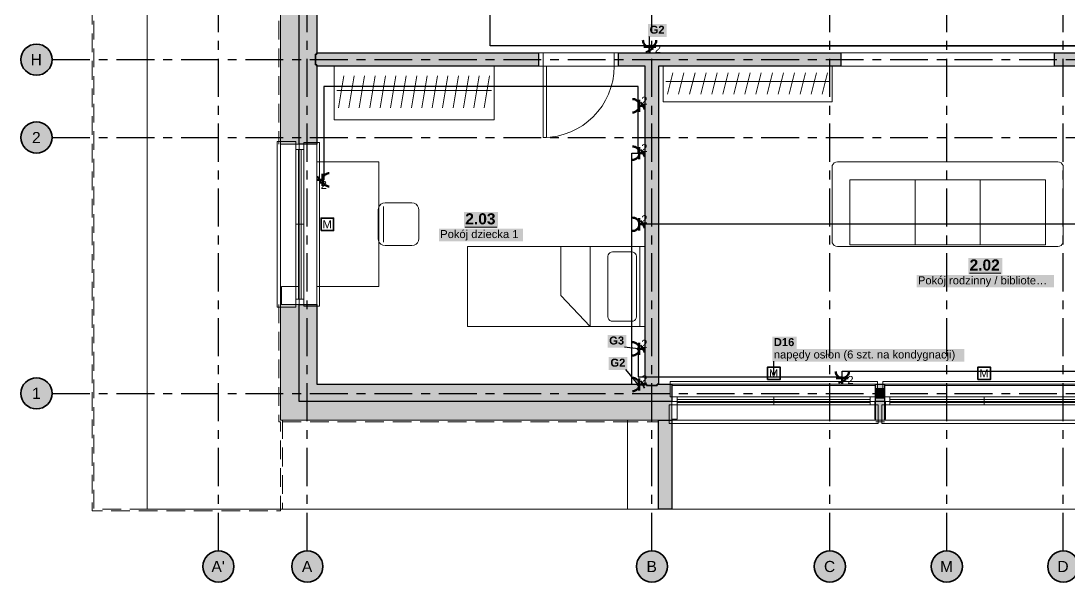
# Model space of a CAD drawing. Header units: metres. Extents: x -3.2 to 18.8, y -2.1 to 10.4.
# Drawn here: x -3.22 to 8.56, y -2.12 to 4.18 of the extents above; entities that cross this region are included whole.
import ezdxf

# ---------------------------------------------------------------- set-up
doc = ezdxf.new("R2010")
doc.units = ezdxf.units.M
doc.linetypes.add('KRESKOWA', pattern=[5.25, 4.2, -1.05])
doc.linetypes.add('PUNKTOWA', pattern=[10.5, 8.4, -1.05, 0, -1.05])
doc.layers.add('A-MASKA', color=7, linetype='Continuous', lineweight=18)
doc.layers.add('E-OPISY', color=2, linetype='Continuous', lineweight=25)
for name, color, linetype, lineweight, true_color in [('E-GNIAZDA', 1, 'Continuous', 35, 0xc00000), ('E-TRASY', 8, 'Continuous', 25, 0x606060), ('I-OSIE', 8, 'PUNKTOWA', 18, 0x7a7a7a), ('I-PODKLAD', 8, 'Continuous', 18, 0x9a9a9a), ('I-PODKLAD-SCIANY', 8, 'Continuous', 25, 0x6e6e6e), ('I-PODKLAD-WYPELN', 254, 'Continuous', 18, 0xe6e6e6), ('I-POMIESZCZENIA', 8, 'Continuous', 25, 0x4a4a4a)]:
    doc.layers.add(name, color=color, linetype=linetype, lineweight=lineweight, true_color=true_color)
doc.styles.add('PL_ARIAL', font='arial.ttf')
doc.styles.add('PL_ARIAL_B', font='arialbd.ttf')

msp = doc.modelspace()

# ---------------------------------------------------------------- hatches: boundary and pattern name
at = {"layer": 'A-MASKA', "true_color": 0xffffff}
for points in [[(3.832, 4.004), (4.041, 4.004), (4.041, 4.149), (3.832, 4.149)], [(1.761, 1.857), (2.144, 1.857), (2.144, 2.039), (1.761, 2.039)], [(1.479, 1.71), (2.426, 1.71), (2.426, 1.85), (1.479, 1.85)], [(7.431, 1.337), (7.814, 1.337), (7.814, 1.52), (7.431, 1.52)], [(6.851, 1.191), (8.394, 1.191), (8.394, 1.33), (6.851, 1.33)], [(3.376, 0.512), (3.586, 0.512), (3.586, 0.657), (3.376, 0.657)], [(5.227, 0.494), (5.502, 0.494), (5.502, 0.639), (5.227, 0.639)], [(5.227, 0.355), (7.386, 0.355), (7.386, 0.499), (5.227, 0.499)], [(3.39, 0.263), (3.6, 0.263), (3.6, 0.407), (3.39, 0.407)]]:
    msp.add_hatch(color=7, dxfattribs=at).paths.add_polyline_path(points)
at = {"layer": 'E-OPISY', "true_color": 0x000000}
for points in [[(3.867, 3.905), (3.866, 3.91), (3.864, 3.914), (3.862, 3.917), (3.858, 3.92), (3.854, 3.922), (3.849, 3.923), (3.845, 3.922), (3.84, 3.92), (3.837, 3.917), (3.834, 3.914), (3.832, 3.91), (3.832, 3.905), (3.832, 3.9), (3.834, 3.896), (3.837, 3.893), (3.84, 3.89), (3.845, 3.888), (3.849, 3.888), (3.854, 3.888), (3.858, 3.89), (3.862, 3.893), (3.864, 3.896), (3.866, 3.9)], [(3.737, 0.5), (3.737, 0.505), (3.735, 0.509), (3.732, 0.512), (3.729, 0.515), (3.725, 0.517), (3.72, 0.517), (3.715, 0.517), (3.711, 0.515), (3.708, 0.512), (3.705, 0.509), (3.703, 0.505), (3.702, 0.5), (3.703, 0.495), (3.705, 0.491), (3.708, 0.488), (3.711, 0.485), (3.715, 0.483), (3.72, 0.482), (3.725, 0.483), (3.729, 0.485), (3.732, 0.488), (3.735, 0.491), (3.737, 0.495)], [(5.262, 0.225), (5.262, 0.23), (5.26, 0.234), (5.257, 0.237), (5.254, 0.24), (5.25, 0.242), (5.245, 0.242), (5.24, 0.242), (5.236, 0.24), (5.233, 0.237), (5.23, 0.234), (5.228, 0.23), (5.227, 0.225), (5.228, 0.22), (5.23, 0.216), (5.233, 0.213), (5.236, 0.21), (5.24, 0.208), (5.245, 0.207), (5.25, 0.208), (5.254, 0.21), (5.257, 0.213), (5.26, 0.216), (5.262, 0.22)], [(3.737, 0.1), (3.737, 0.105), (3.735, 0.109), (3.732, 0.112), (3.729, 0.115), (3.725, 0.117), (3.72, 0.117), (3.715, 0.117), (3.711, 0.115), (3.708, 0.112), (3.705, 0.109), (3.703, 0.105), (3.702, 0.1), (3.703, 0.095), (3.705, 0.091), (3.708, 0.088), (3.711, 0.085), (3.715, 0.083), (3.72, 0.082), (3.725, 0.083), (3.729, 0.085), (3.732, 0.088), (3.735, 0.091), (3.737, 0.095)]]:
    msp.add_hatch(color=7, dxfattribs=at).paths.add_polyline_path(points)
at = {"layer": 'I-OSIE', "true_color": 0xffffff}
for points in [[(-2.87, 3.75), (-2.871, 3.773), (-2.876, 3.795), (-2.883, 3.817), (-2.893, 3.837), (-2.906, 3.857), (-2.921, 3.874), (-2.938, 3.889), (-2.958, 3.902), (-2.978, 3.912), (-3, 3.919), (-3.022, 3.924), (-3.045, 3.925), (-3.068, 3.924), (-3.09, 3.919), (-3.112, 3.912), (-3.132, 3.902), (-3.152, 3.889), (-3.169, 3.874), (-3.184, 3.857), (-3.197, 3.837), (-3.207, 3.817), (-3.214, 3.795), (-3.219, 3.773), (-3.22, 3.75), (-3.219, 3.727), (-3.214, 3.705), (-3.207, 3.683), (-3.197, 3.663), (-3.184, 3.643), (-3.169, 3.626), (-3.152, 3.611), (-3.132, 3.598), (-3.112, 3.588), (-3.09, 3.581), (-3.068, 3.576), (-3.045, 3.575), (-3.022, 3.576), (-3, 3.581), (-2.978, 3.588), (-2.958, 3.598), (-2.938, 3.611), (-2.921, 3.626), (-2.906, 3.643), (-2.893, 3.663), (-2.883, 3.683), (-2.876, 3.705), (-2.871, 3.727)], [(-2.87, 2.875), (-2.871, 2.898), (-2.876, 2.92), (-2.883, 2.942), (-2.893, 2.962), (-2.906, 2.982), (-2.921, 2.999), (-2.938, 3.014), (-2.958, 3.027), (-2.978, 3.037), (-3, 3.044), (-3.022, 3.049), (-3.045, 3.05), (-3.068, 3.049), (-3.09, 3.044), (-3.112, 3.037), (-3.132, 3.027), (-3.152, 3.014), (-3.169, 2.999), (-3.184, 2.982), (-3.197, 2.962), (-3.207, 2.942), (-3.214, 2.92), (-3.219, 2.898), (-3.22, 2.875), (-3.219, 2.852), (-3.214, 2.83), (-3.207, 2.808), (-3.197, 2.788), (-3.184, 2.768), (-3.169, 2.751), (-3.152, 2.736), (-3.132, 2.723), (-3.112, 2.713), (-3.09, 2.706), (-3.068, 2.701), (-3.045, 2.7), (-3.022, 2.701), (-3, 2.706), (-2.978, 2.713), (-2.958, 2.723), (-2.938, 2.736), (-2.921, 2.751), (-2.906, 2.768), (-2.893, 2.788), (-2.883, 2.808), (-2.876, 2.83), (-2.871, 2.852)], [(-2.87, 0), (-2.871, 0.023), (-2.876, 0.045), (-2.883, 0.067), (-2.893, 0.087), (-2.906, 0.107), (-2.921, 0.124), (-2.938, 0.139), (-2.958, 0.152), (-2.978, 0.162), (-3, 0.169), (-3.022, 0.174), (-3.045, 0.175), (-3.068, 0.174), (-3.09, 0.169), (-3.112, 0.162), (-3.132, 0.152), (-3.152, 0.139), (-3.169, 0.124), (-3.184, 0.107), (-3.197, 0.087), (-3.207, 0.067), (-3.214, 0.045), (-3.219, 0.023), (-3.22, 0), (-3.219, -0.023), (-3.214, -0.045), (-3.207, -0.067), (-3.197, -0.088), (-3.184, -0.107), (-3.169, -0.124), (-3.152, -0.139), (-3.132, -0.152), (-3.112, -0.162), (-3.09, -0.169), (-3.068, -0.174), (-3.045, -0.175), (-3.022, -0.174), (-3, -0.169), (-2.978, -0.162), (-2.958, -0.152), (-2.938, -0.139), (-2.921, -0.124), (-2.906, -0.107), (-2.893, -0.088), (-2.883, -0.067), (-2.876, -0.045), (-2.871, -0.023)], [(-0.825, -1.945), (-0.826, -1.922), (-0.831, -1.9), (-0.838, -1.878), (-0.848, -1.858), (-0.861, -1.838), (-0.876, -1.821), (-0.893, -1.806), (-0.913, -1.793), (-0.933, -1.783), (-0.955, -1.776), (-0.977, -1.771), (-1, -1.77), (-1.023, -1.771), (-1.045, -1.776), (-1.067, -1.783), (-1.088, -1.793), (-1.107, -1.806), (-1.124, -1.821), (-1.139, -1.838), (-1.152, -1.858), (-1.162, -1.878), (-1.169, -1.9), (-1.174, -1.922), (-1.175, -1.945), (-1.174, -1.968), (-1.169, -1.99), (-1.162, -2.012), (-1.152, -2.033), (-1.139, -2.052), (-1.124, -2.069), (-1.107, -2.084), (-1.088, -2.097), (-1.067, -2.107), (-1.045, -2.114), (-1.023, -2.119), (-1, -2.12), (-0.977, -2.119), (-0.955, -2.114), (-0.933, -2.107), (-0.913, -2.097), (-0.893, -2.084), (-0.876, -2.069), (-0.861, -2.052), (-0.848, -2.033), (-0.838, -2.012), (-0.831, -1.99), (-0.826, -1.968)], [(0.175, -1.945), (0.174, -1.922), (0.169, -1.9), (0.162, -1.878), (0.152, -1.858), (0.139, -1.838), (0.124, -1.821), (0.107, -1.806), (0.087, -1.793), (0.067, -1.783), (0.045, -1.776), (0.023, -1.771), (0, -1.77), (-0.023, -1.771), (-0.045, -1.776), (-0.067, -1.783), (-0.088, -1.793), (-0.107, -1.806), (-0.124, -1.821), (-0.139, -1.838), (-0.152, -1.858), (-0.162, -1.878), (-0.169, -1.9), (-0.174, -1.922), (-0.175, -1.945), (-0.174, -1.968), (-0.169, -1.99), (-0.162, -2.012), (-0.152, -2.033), (-0.139, -2.052), (-0.124, -2.069), (-0.107, -2.084), (-0.088, -2.097), (-0.067, -2.107), (-0.045, -2.114), (-0.023, -2.119), (0, -2.12), (0.023, -2.119), (0.045, -2.114), (0.067, -2.107), (0.087, -2.097), (0.107, -2.084), (0.124, -2.069), (0.139, -2.052), (0.152, -2.033), (0.162, -2.012), (0.169, -1.99), (0.174, -1.968)], [(4.05, -1.945), (4.049, -1.922), (4.044, -1.9), (4.037, -1.878), (4.027, -1.858), (4.014, -1.838), (3.999, -1.821), (3.982, -1.806), (3.962, -1.793), (3.942, -1.783), (3.92, -1.776), (3.898, -1.771), (3.875, -1.77), (3.852, -1.771), (3.83, -1.776), (3.808, -1.783), (3.788, -1.793), (3.768, -1.806), (3.751, -1.821), (3.736, -1.838), (3.723, -1.858), (3.713, -1.878), (3.706, -1.9), (3.701, -1.922), (3.7, -1.945), (3.701, -1.968), (3.706, -1.99), (3.713, -2.012), (3.723, -2.033), (3.736, -2.052), (3.751, -2.069), (3.768, -2.084), (3.788, -2.097), (3.808, -2.107), (3.83, -2.114), (3.852, -2.119), (3.875, -2.12), (3.898, -2.119), (3.92, -2.114), (3.942, -2.107), (3.962, -2.097), (3.982, -2.084), (3.999, -2.069), (4.014, -2.052), (4.027, -2.033), (4.037, -2.012), (4.044, -1.99), (4.049, -1.968)], [(6.05, -1.945), (6.049, -1.922), (6.044, -1.9), (6.037, -1.878), (6.027, -1.858), (6.014, -1.838), (5.999, -1.821), (5.982, -1.806), (5.962, -1.793), (5.942, -1.783), (5.92, -1.776), (5.898, -1.771), (5.875, -1.77), (5.852, -1.771), (5.83, -1.776), (5.808, -1.783), (5.787, -1.793), (5.768, -1.806), (5.751, -1.821), (5.736, -1.838), (5.723, -1.858), (5.713, -1.878), (5.706, -1.9), (5.701, -1.922), (5.7, -1.945), (5.701, -1.968), (5.706, -1.99), (5.713, -2.012), (5.723, -2.033), (5.736, -2.052), (5.751, -2.069), (5.768, -2.084), (5.787, -2.097), (5.808, -2.107), (5.83, -2.114), (5.852, -2.119), (5.875, -2.12), (5.898, -2.119), (5.92, -2.114), (5.942, -2.107), (5.962, -2.097), (5.982, -2.084), (5.999, -2.069), (6.014, -2.052), (6.027, -2.033), (6.037, -2.012), (6.044, -1.99), (6.049, -1.968)], [(7.365, -1.945), (7.364, -1.922), (7.359, -1.9), (7.352, -1.878), (7.342, -1.858), (7.329, -1.838), (7.314, -1.821), (7.297, -1.806), (7.277, -1.793), (7.257, -1.783), (7.235, -1.776), (7.213, -1.771), (7.19, -1.77), (7.167, -1.771), (7.145, -1.776), (7.123, -1.783), (7.103, -1.793), (7.083, -1.806), (7.066, -1.821), (7.051, -1.838), (7.038, -1.858), (7.028, -1.878), (7.021, -1.9), (7.016, -1.922), (7.015, -1.945), (7.016, -1.968), (7.021, -1.99), (7.028, -2.012), (7.038, -2.033), (7.051, -2.052), (7.066, -2.069), (7.083, -2.084), (7.103, -2.097), (7.123, -2.107), (7.145, -2.114), (7.167, -2.119), (7.19, -2.12), (7.213, -2.119), (7.235, -2.114), (7.257, -2.107), (7.277, -2.097), (7.297, -2.084), (7.314, -2.069), (7.329, -2.052), (7.342, -2.033), (7.352, -2.012), (7.359, -1.99), (7.364, -1.968)], [(8.675, -1.945), (8.674, -1.922), (8.669, -1.9), (8.662, -1.878), (8.652, -1.858), (8.639, -1.838), (8.624, -1.821), (8.607, -1.806), (8.588, -1.793), (8.567, -1.783), (8.545, -1.776), (8.523, -1.771), (8.5, -1.77), (8.477, -1.771), (8.455, -1.776), (8.433, -1.783), (8.412, -1.793), (8.393, -1.806), (8.376, -1.821), (8.361, -1.838), (8.348, -1.858), (8.338, -1.878), (8.331, -1.9), (8.326, -1.922), (8.325, -1.945), (8.326, -1.968), (8.331, -1.99), (8.338, -2.012), (8.348, -2.033), (8.361, -2.052), (8.376, -2.069), (8.393, -2.084), (8.412, -2.097), (8.433, -2.107), (8.455, -2.114), (8.477, -2.119), (8.5, -2.12), (8.523, -2.119), (8.545, -2.114), (8.567, -2.107), (8.588, -2.097), (8.607, -2.084), (8.624, -2.069), (8.639, -2.052), (8.652, -2.033), (8.662, -2.012), (8.669, -1.99), (8.674, -1.968)]]:
    msp.add_hatch(color=7, dxfattribs=at).paths.add_polyline_path(points)
at = {"layer": 'I-PODKLAD-WYPELN', "true_color": 0xe4e4e4}
h = msp.add_hatch(color=7, dxfattribs=at)
h.paths.add_polyline_path([(11.895, 5.02), (11.895, 5.02), (11.05, 5.02), (11.05, 5.02), (11.05, 5.02), (11.05, 5.035), (11.05, 5.035), (11.05, 5.035), (11.05, 5.035), (11.05, 5.23), (11.05, 5.23), (11.05, 5.23), (11.05, 5.23), (11.05, 5.23), (11.895, 5.23), (11.895, 5.23), (11.895, 5.23), (11.895, 5.23), (11.895, 5.23), (11.895, 8.645), (11.895, 8.645), (11.895, 8.645), (11.895, 8.645), (11.895, 8.645), (11.6, 8.645), (11.6, 8.645), (11.6, 8.645), (11.6, 8.84), (11.6, 8.84), (11.6, 8.84), (11.6, 8.84), (11.6, 9.05), (12.3, 9.05), (12.3, 2.7), (12.09, 2.7), (12.09, 2.7), (12.09, 2.7), (12.09, 2.7), (11.895, 2.7), (11.895, 2.7), (11.895, 2.7), (11.895, 3.675), (8.4, 3.675), (8.4, 3.69), (8.4, 3.825), (11.895, 3.825), (11.895, 5.02)])
h.paths.add_polyline_path([(11.895, 3.81), (11.895, 3.81), (11.895, 3.81), (11.895, 3.81)], flags=0)
h.paths.add_polyline_path([(11.895, 3.69), (11.895, 3.69), (11.895, 3.69), (11.895, 3.69)], flags=0)
h.paths.add_polyline_path([(12.09, 8.66), (12.09, 8.66), (12.09, 8.66), (12.09, 8.66), (12.09, 8.66)], flags=0)
h.paths.add_polyline_path([(12.09, 8.84), (12.09, 8.84), (12.09, 8.84), (12.09, 8.84)], flags=0)
h = msp.add_hatch(color=7, dxfattribs=at)
h.paths.add_polyline_path([(0.105, 2.8), (-0.09, 2.8), (-0.09, 2.8), (-0.09, 2.8), (-0.09, 2.8), (-0.09, 2.8), (-0.3, 2.8), (-0.3, 2.8), (-0.3, 2.8), (-0.3, 6), (-0.3, 6), (-0.3, 6), (-0.09, 6), (-0.09, 6), (-0.09, 6), (-0.09, 6), (-0.09, 6), (0.105, 6), (0.105, 6), (0.105, 6), (0.105, 5.23), (0.105, 5.23), (0.105, 5.23), (0.105, 5.23), (0.105, 5.23), (2.6, 5.23), (2.6, 5.23), (2.6, 5.23), (2.6, 5.23), (2.6, 5.23), (2.6, 5.035), (2.6, 5.035), (2.6, 5.035), (2.6, 5.02), (2.6, 5.02), (2.6, 5.02), (0.105, 5.02), (0.105, 5.02), (0.105, 5.02), (0.105, 3.825), (2.6, 3.825), (2.6, 3.69), (2.6, 3.675), (0.105, 3.675), (0.105, 2.8), (0.105, 2.8)])
h.paths.add_polyline_path([(0.105, 3.81), (0.105, 3.81), (0.105, 3.81), (0.105, 3.81)], flags=0)
h.paths.add_polyline_path([(0.105, 3.69), (0.105, 3.69), (0.105, 3.69), (0.105, 3.69)], flags=0)
h = msp.add_hatch(color=7, dxfattribs=at)
h.paths.add_polyline_path([(-0.3, 1), (-0.3, 1), (-0.09, 1), (-0.09, 1), (-0.09, 1), (-0.09, 1), (-0.09, 1), (0.105, 1), (0.105, 1), (0.105, 1), (0.105, 0.105), (0.105, 0.105), (0.105, 0.105), (0.105, 0.105), (0.105, 0.105), (3.8, 0.105), (3.8, 0.105), (3.8, 0.105), (3.8, 0.105), (3.8, 0.105), (3.8, 3.675), (3.8, 3.675), (3.8, 3.675), (3.8, 3.675), (3.8, 3.675), (3.5, 3.675), (3.5, 3.69), (3.5, 3.825), (6, 3.825), (6, 3.69), (6, 3.675), (3.95, 3.675), (3.95, 3.675), (3.95, 3.675), (3.95, 0.105), (3.95, 0.105), (3.95, 0.105), (4.1, 0.105), (4.1, 0.105), (4.1, 0.105), (4.1, -0.09), (4.1, -0.09), (4.1, -0.09), (4.1, -0.09), (4.1, -0.09), (4.1, -0.3), (4.1, -0.3), (4.1, -0.3), (4.1, -0.3), (4.1, -0.32), (4.1, -1.3), (3.95, -1.3), (3.95, -0.3), (-0.3, -0.3), (-0.3, -0.3), (-0.3, -0.3), (-0.3, -0.3), (-0.3, -0.3), (-0.3, 1)])
h.paths.add_polyline_path([(3.815, 3.69), (3.815, 3.69), (3.815, 3.69), (3.815, 3.69), (3.815, 3.69), (3.815, 3.69)], flags=0)
h.paths.add_polyline_path([(3.935, 3.69), (3.935, 3.69), (3.935, 3.69), (3.935, 3.69), (3.935, 3.69), (3.935, 3.69)], flags=0)
h.paths.add_polyline_path([(-0.09, -0.09), (-0.09, -0.09), (-0.09, -0.09), (-0.09, -0.09), (-0.09, -0.09), (-0.09, -0.09)], flags=0)
h.paths.add_polyline_path([(-0.09, 0.09), (-0.09, 0.09), (-0.09, 0.09), (-0.09, 0.09), (-0.09, 0.09)], flags=0)
msp.add_hatch(color=7, dxfattribs=at).paths.add_polyline_path([(6.39, -0.3), (6.39, -0.3), (6.39, -0.3), (6.39, -0.09), (6.39, -0.09), (6.39, -0.09), (6.39, -0.09), (6.39, -0.09), (6.39, -0.05), (6.39, -0.05), (6.39, -0.05), (6.39, -0.05), (6.39, 0.05), (6.39, 0.05), (6.39, 0.05), (6.39, 0.05), (6.39, 0.105), (6.39, 0.105), (6.39, 0.105), (6.49, 0.105), (6.49, 0.105), (6.49, 0.105), (6.49, 0.05), (6.49, 0.05), (6.49, 0.05), (6.49, 0.05), (6.49, -0.05), (6.49, -0.05), (6.49, -0.05), (6.49, -0.05), (6.49, -0.09), (6.49, -0.09), (6.49, -0.09), (6.49, -0.09), (6.49, -0.09), (6.49, -0.3), (6.49, -0.3), (6.49, -0.3)])
at = {"layer": 'I-PODKLAD-WYPELN', "true_color": 0xcfcfcf}
for points in [[(6.49, -0.05), (6.39, -0.05), (6.39, 0.05), (6.49, 0.05)], [(3.95, -1.3), (3.95, -0.3), (4.1, -0.3), (4.1, -0.32), (4.1, -1.3)]]:
    msp.add_hatch(color=7, dxfattribs=at).paths.add_polyline_path(points)

# ---------------------------------------------------------------- linework, layer by layer
at = {"layer": 'E-GNIAZDA', "lineweight": 50, "ltscale": 0.05}
for points in [[(3.774, 3.968), (3.775, 3.958), (3.777, 3.948), (3.78, 3.939), (3.784, 3.93), (3.79, 3.922), (3.796, 3.914), (3.804, 3.908), (3.812, 3.903), (3.82, 3.898), (3.83, 3.895), (3.839, 3.893), (3.849, 3.893), (3.859, 3.893), (3.869, 3.895), (3.878, 3.898), (3.887, 3.903), (3.895, 3.908), (3.902, 3.914), (3.909, 3.922), (3.914, 3.93), (3.918, 3.939), (3.922, 3.948), (3.924, 3.958), (3.924, 3.968)], [(3.782, 3.893), (3.917, 3.893)], [(3.849, 3.825), (3.849, 3.893)], [(3.657, 3.157), (3.667, 3.158), (3.677, 3.16), (3.686, 3.163), (3.695, 3.167), (3.703, 3.173), (3.711, 3.179), (3.717, 3.187), (3.722, 3.195), (3.727, 3.204), (3.73, 3.213), (3.732, 3.223), (3.732, 3.232), (3.732, 3.242), (3.73, 3.252), (3.727, 3.261), (3.722, 3.27), (3.717, 3.278), (3.711, 3.285), (3.703, 3.292), (3.695, 3.297), (3.686, 3.302), (3.677, 3.305), (3.667, 3.307), (3.657, 3.307)], [(3.732, 3.165), (3.732, 3.3)], [(3.8, 3.232), (3.732, 3.232)], [(3.657, 2.625), (3.667, 2.626), (3.677, 2.628), (3.686, 2.631), (3.695, 2.635), (3.703, 2.64), (3.711, 2.647), (3.717, 2.654), (3.722, 2.663), (3.727, 2.671), (3.73, 2.681), (3.732, 2.69), (3.732, 2.7), (3.732, 2.71), (3.73, 2.719), (3.727, 2.729), (3.722, 2.738), (3.717, 2.746), (3.711, 2.753), (3.703, 2.76), (3.695, 2.765), (3.686, 2.769), (3.677, 2.772), (3.667, 2.774), (3.657, 2.775)], [(3.732, 2.633), (3.732, 2.768)], [(3.8, 2.7), (3.732, 2.7)], [(0.247, 2.475), (0.238, 2.474), (0.228, 2.472), (0.219, 2.469), (0.21, 2.465), (0.202, 2.46), (0.194, 2.453), (0.188, 2.446), (0.183, 2.438), (0.178, 2.429), (0.175, 2.419), (0.173, 2.41), (0.172, 2.4), (0.173, 2.39), (0.175, 2.381), (0.178, 2.371), (0.183, 2.362), (0.188, 2.354), (0.194, 2.347), (0.202, 2.34), (0.21, 2.335), (0.219, 2.331), (0.228, 2.328), (0.238, 2.326), (0.247, 2.325)], [(0.105, 2.4), (0.172, 2.4)], [(0.172, 2.467), (0.172, 2.333)], [(3.657, 1.825), (3.667, 1.826), (3.677, 1.828), (3.686, 1.831), (3.695, 1.835), (3.703, 1.84), (3.711, 1.847), (3.717, 1.854), (3.722, 1.862), (3.727, 1.871), (3.73, 1.881), (3.732, 1.89), (3.732, 1.9), (3.732, 1.91), (3.73, 1.919), (3.727, 1.929), (3.722, 1.937), (3.717, 1.946), (3.711, 1.953), (3.703, 1.96), (3.695, 1.965), (3.686, 1.969), (3.677, 1.972), (3.667, 1.974), (3.657, 1.975)], [(3.732, 1.832), (3.732, 1.968)], [(3.8, 1.9), (3.732, 1.9)], [(3.657, 0.425), (3.667, 0.426), (3.677, 0.428), (3.686, 0.431), (3.695, 0.435), (3.703, 0.44), (3.711, 0.447), (3.717, 0.454), (3.722, 0.462), (3.727, 0.471), (3.73, 0.481), (3.732, 0.49), (3.732, 0.5), (3.732, 0.51), (3.73, 0.519), (3.727, 0.529), (3.722, 0.537), (3.717, 0.546), (3.711, 0.553), (3.703, 0.56), (3.695, 0.565), (3.686, 0.569), (3.677, 0.572), (3.667, 0.574), (3.657, 0.575)], [(3.732, 0.432), (3.732, 0.568)], [(3.8, 0.5), (3.732, 0.5)], [(5.94, 0.247), (5.941, 0.238), (5.943, 0.228), (5.946, 0.219), (5.95, 0.21), (5.956, 0.202), (5.962, 0.194), (5.97, 0.188), (5.978, 0.183), (5.986, 0.178), (5.996, 0.175), (6.005, 0.173), (6.015, 0.172), (6.025, 0.173), (6.035, 0.175), (6.044, 0.178), (6.053, 0.183), (6.061, 0.188), (6.068, 0.194), (6.075, 0.202), (6.08, 0.21), (6.084, 0.219), (6.088, 0.228), (6.09, 0.238), (6.09, 0.247)], [(3.657, 0.025), (3.667, 0.026), (3.677, 0.028), (3.686, 0.031), (3.695, 0.035), (3.703, 0.04), (3.711, 0.047), (3.717, 0.054), (3.722, 0.062), (3.727, 0.071), (3.73, 0.081), (3.732, 0.09), (3.732, 0.1), (3.732, 0.11), (3.73, 0.119), (3.727, 0.129), (3.722, 0.137), (3.717, 0.146), (3.711, 0.153), (3.703, 0.16), (3.695, 0.165), (3.686, 0.169), (3.677, 0.172), (3.667, 0.174), (3.657, 0.175)], [(3.732, 0.032), (3.732, 0.167)], [(5.948, 0.172), (6.083, 0.172)], [(6.015, 0.105), (6.015, 0.172)], [(3.8, 0.1), (3.732, 0.1)]]:
    msp.add_lwpolyline(points, dxfattribs=at)
at = {"layer": 'E-GNIAZDA', "lineweight": 35, "ltscale": 0.05}
for points in [[(3.807, 3.834), (3.891, 3.876)], [(3.791, 3.19), (3.749, 3.274)], [(3.791, 2.658), (3.749, 2.742)], [(0.114, 2.442), (0.156, 2.358)], [(3.791, 1.858), (3.749, 1.942)], [(3.791, 0.458), (3.749, 0.542)], [(3.791, 0.058), (3.749, 0.142)], [(5.973, 0.114), (6.057, 0.156)]]:
    msp.add_lwpolyline(points, dxfattribs=at)
for points in [[(0.155, 1.83), (0.295, 1.83), (0.295, 1.97), (0.155, 1.97)], [(5.175, 0.155), (5.315, 0.155), (5.315, 0.295), (5.175, 0.295)], [(7.54, 0.155), (7.68, 0.155), (7.68, 0.295), (7.54, 0.295)]]:
    msp.add_lwpolyline(points, close=True, dxfattribs=at)
at = {"layer": 'E-OPISY', "lineweight": 25, "ltscale": 0.05}
for points in [[(3.849, 3.905), (3.849, 4.01)], [(3.72, 0.5), (3.568, 0.518)], [(5.245, 0.225), (5.245, 0.36)], [(3.72, 0.1), (3.583, 0.268)]]:
    msp.add_lwpolyline(points, dxfattribs=at)
at = {"layer": 'E-TRASY', "linetype": 'Continuous', "lineweight": 25, "ltscale": 0.05, "flags": 128}
for points in [[(10.838, 3.905), (2.054, 3.905), (2.054, 4.94)], [(3.849, 3.905), (10.838, 3.905)], [(3.72, 3.232), (3.72, 3.45), (0.185, 3.45), (0.185, 2.4)], [(3.72, 2.7), (3.72, 3.232)], [(3.72, 0.1), (3.65, 0.1), (3.65, 2.7), (3.72, 2.7)], [(8.75, 2.52), (8.75, 1.9), (3.72, 1.9)], [(6.015, 0.185), (6.015, 0.25), (11.75, 0.25), (11.75, 1.45), (11.815, 1.45)], [(3.72, 0.5), (3.72, 0.185), (6.015, 0.185)]]:
    msp.add_lwpolyline(points, dxfattribs=at)
at = {"layer": 'I-OSIE', "linetype": 'PUNKTOWA', "lineweight": 25, "ltscale": 0.051044, "flags": 128}
for points in [[(-1, -1.77), (-1, 10.45)], [(0, -1.77), (0, 10.45)], [(3.875, -1.77), (3.875, 10.45)], [(5.875, -1.77), (5.875, 10.45)], [(7.19, -1.77), (7.19, 10.45)], [(8.5, -1.77), (8.5, 10.45)]]:
    msp.add_lwpolyline(points, dxfattribs=at)
at = {"layer": 'I-OSIE', "linetype": 'PUNKTOWA', "lineweight": 25, "ltscale": 0.050584, "flags": 128}
for points in [[(-2.87, 3.75), (18.8, 3.75)], [(-2.87, 2.875), (18.8, 2.875)], [(-2.87, 0), (18.8, 0)]]:
    msp.add_lwpolyline(points, dxfattribs=at)
at = {"layer": 'I-OSIE', "linetype": 'Continuous', "lineweight": 35, "ltscale": 0.05}
for centre in [(-3.045, 3.75), (-3.045, 2.875), (-3.045, 0), (-1, -1.945), (0, -1.945), (3.875, -1.945), (5.875, -1.945), (7.19, -1.945), (8.5, -1.945)]:
    msp.add_circle(centre, 0.175, dxfattribs=at)
at = {"layer": 'I-PODKLAD', "linetype": 'KRESKOWA', "lineweight": 13, "ltscale": 0.05, "flags": 128}
for points in [[(-2.4, 5.425), (-2.4, -1.3), (-0.3, -1.3), (-0.3, -1.32), (-2.42, -1.32), (-2.42, 5.445), (-0.32, 5.445), (-0.32, 5.425), (-2.4, 5.425)], [(-0.32, 5.425), (-0.32, 2.8)], [(6, 3.825), (8.4, 3.825)], [(6, 3.675), (8.4, 3.675)], [(-0.32, 1), (-0.32, -0.32), (-0.3, -0.32), (-0.3, -1.3)], [(-0.28, -0.3), (-0.28, -1.3), (-0.299, -1.3)], [(-0.28, -0.32), (3.599, -0.32)], [(3.95, -1.3), (3.6, -1.3), (3.6, -0.32), (3.95, -0.32)], [(6.391, -0.32), (6.489, -0.32)], [(3.599, -1.3), (-0.28, -1.3)], [(11.12, -1.3), (4.101, -1.3)]]:
    msp.add_lwpolyline(points, dxfattribs=at)
at = {"layer": 'I-PODKLAD', "lineweight": 13, "ltscale": 0.05}
for points in [[(3.599, -1.3), (-1.8, -1.3), (-1.8, 5.125), (-0.3, 5.125)], [(3.499, 3.825), (2.6, 3.825)], [(8.399, 3.825), (6, 3.825)], [(2.6, 3.675), (3.499, 3.675)], [(6, 3.675), (8.399, 3.675)], [(-0.3, 2.8), (-0.3, 1)], [(-0.09, 1.2), (-0.09, 2.8)], [(0.105, 1), (0.105, 2.8)], [(-0.29, 1), (-0.29, 1.2), (-0.09, 1.2), (-0.09, 1)], [(6.389, 0.105), (4.101, 0.105)], [(4.101, 0.09), (6.389, 0.09)], [(8.729, 0.105), (6.49, 0.105)], [(6.49, 0.09), (8.729, 0.09)], [(6.389, -0.09), (4.101, -0.09)], [(4.16, -0.09), (4.16, -0.29), (4.101, -0.29)], [(6.389, -0.29), (6.38, -0.29), (6.38, -0.09)], [(8.729, -0.09), (6.49, -0.09)], [(6.5, -0.09), (6.5, -0.29), (6.49, -0.29)], [(3.95, -1.3), (3.6, -1.3), (3.6, -0.3)], [(4.101, -0.3), (6.389, -0.3)], [(6.49, -0.3), (8.729, -0.3)], [(11.12, -1.3), (4.101, -1.3)]]:
    msp.add_lwpolyline(points, dxfattribs=at)
at = {"layer": 'I-PODKLAD', "lineweight": 18, "ltscale": 0.05}
for points in [[(2.6, 3.675), (2.65, 3.675), (2.65, 3.825), (2.6, 3.825)], [(3.5, 3.675), (3.45, 3.675), (3.45, 3.825), (3.5, 3.825)], [(2.65, 3.675), (2.65, 2.875), (2.69, 2.875), (2.69, 3.675)], [(-0.13, 2.83), (-0.13, 0.97), (-0.34, 0.97), (-0.34, 2.83)], [(-0.04, 2.8), (-0.04, 1), (-0.13, 1), (-0.13, 2.8)], [(-0.04, 2.82), (-0.04, 0.98), (0.135, 0.98), (0.135, 2.82)], [(4.08, -0.04), (6.41, -0.04), (6.41, 0.135), (4.08, 0.135)], [(6.47, -0.04), (8.75, -0.04), (8.75, 0.135), (6.47, 0.135)], [(4.1, -0.04), (6.39, -0.04), (6.39, -0.13), (4.1, -0.13)], [(6.49, -0.04), (8.73, -0.04), (8.73, -0.13), (6.49, -0.13)], [(4.07, -0.13), (6.42, -0.13), (6.42, -0.34), (4.07, -0.34)], [(6.46, -0.13), (8.76, -0.13), (8.76, -0.34), (6.46, -0.34)]]:
    msp.add_lwpolyline(points, close=True, dxfattribs=at)
at = {"layer": 'I-PODKLAD', "lineweight": 13, "ltscale": 0.05, "true_color": 0xb8b8b8}
for points in [[(2.1, 3.675), (0.3, 3.675), (0.3, 3.075), (2.1, 3.075)], [(5.9, 3.675), (4, 3.675), (4, 3.275), (5.9, 3.275)], [(0.105, 2.6), (0.105, 1.2), (0.805, 1.2), (0.805, 2.6)], [(5.96, 2.6), (5.941, 2.597), (5.925, 2.589), (5.911, 2.575), (5.903, 2.559), (5.9, 2.54), (5.9, 1.71), (5.903, 1.691), (5.911, 1.675), (5.925, 1.661), (5.941, 1.653), (5.96, 1.65), (8.44, 1.65), (8.459, 1.653), (8.475, 1.661), (8.489, 1.675), (8.497, 1.691), (8.5, 1.71), (8.5, 2.54), (8.497, 2.559), (8.489, 2.575), (8.475, 2.589), (8.459, 2.597), (8.44, 2.6)], [(8.3, 2.4), (6.1, 2.4), (6.1, 1.67), (8.3, 1.67)], [(1.255, 2.06), (1.251, 2.085), (1.24, 2.107), (1.222, 2.125), (1.2, 2.136), (1.175, 2.14), (0.875, 2.14), (0.85, 2.136), (0.828, 2.125), (0.81, 2.107), (0.799, 2.085), (0.795, 2.06), (0.795, 1.74), (0.799, 1.715), (0.81, 1.693), (0.828, 1.675), (0.85, 1.664), (0.875, 1.66), (1.175, 1.66), (1.2, 1.664), (1.222, 1.675), (1.24, 1.693), (1.251, 1.715), (1.255, 1.74)], [(3.8, 0.75), (3.8, 1.65), (1.8, 1.65), (1.8, 0.75)], [(3.7, 1.54), (3.698, 1.555), (3.69, 1.569), (3.679, 1.58), (3.665, 1.588), (3.65, 1.59), (3.43, 1.59), (3.415, 1.588), (3.401, 1.58), (3.39, 1.569), (3.382, 1.555), (3.38, 1.54), (3.38, 0.86), (3.382, 0.845), (3.39, 0.831), (3.401, 0.82), (3.415, 0.812), (3.43, 0.81), (3.65, 0.81), (3.665, 0.812), (3.679, 0.82), (3.69, 0.831), (3.698, 0.845), (3.7, 0.86)]]:
    msp.add_lwpolyline(points, close=True, dxfattribs=at)
for points in [[(0.41, 3.567), (0.35, 3.207)], [(0.527, 3.567), (0.467, 3.207)], [(0.644, 3.567), (0.584, 3.207)], [(0.761, 3.567), (0.701, 3.207)], [(0.879, 3.567), (0.819, 3.207)], [(0.996, 3.567), (0.936, 3.207)], [(1.113, 3.567), (1.053, 3.207)], [(1.23, 3.567), (1.17, 3.207)], [(1.347, 3.567), (1.287, 3.207)], [(1.464, 3.567), (1.404, 3.207)], [(1.581, 3.567), (1.521, 3.207)], [(1.699, 3.567), (1.639, 3.207)], [(1.816, 3.567), (1.756, 3.207)], [(1.933, 3.567), (1.873, 3.207)], [(2.05, 3.567), (1.99, 3.207)], [(4.11, 3.603), (4.05, 3.363)], [(4.234, 3.603), (4.174, 3.363)], [(4.359, 3.603), (4.299, 3.363)], [(4.483, 3.603), (4.423, 3.363)], [(4.607, 3.603), (4.547, 3.363)], [(4.731, 3.603), (4.671, 3.363)], [(4.856, 3.603), (4.796, 3.363)], [(4.98, 3.603), (4.92, 3.363)], [(5.104, 3.603), (5.044, 3.363)], [(5.229, 3.603), (5.169, 3.363)], [(5.353, 3.603), (5.293, 3.363)], [(5.477, 3.603), (5.417, 3.363)], [(5.601, 3.603), (5.541, 3.363)], [(5.726, 3.603), (5.666, 3.363)], [(5.85, 3.603), (5.79, 3.363)], [(5.87, 3.505), (4.03, 3.505)], [(2.07, 3.405), (0.33, 3.405)], [(6.833, 2.4), (6.833, 1.67)], [(7.567, 2.4), (7.567, 1.67)], [(0.855, 1.7), (0.855, 2.1)], [(3.18, 0.75), (2.85, 1.1), (2.85, 1.65)], [(3.18, 0.75), (3.18, 1.65)], [(3.74, 0.75), (3.74, 1.65)]]:
    msp.add_lwpolyline(points, dxfattribs=at)
at = {"layer": 'I-PODKLAD', "lineweight": 18, "ltscale": 0.05}
for points in [[(-0.04, 2.74), (-0.13, 2.74)], [(-0.101, 2.74), (-0.101, 1.06)], [(-0.069, 2.74), (-0.069, 1.06)], [(-0.04, 1.9), (-0.13, 1.9)], [(-0.04, 1.06), (-0.13, 1.06)], [(4.16, -0.04), (4.16, -0.13)], [(4.16, -0.069), (6.33, -0.069)], [(4.16, -0.101), (6.33, -0.101)], [(5.245, -0.04), (5.245, -0.13)], [(6.33, -0.04), (6.33, -0.13)], [(6.55, -0.04), (6.55, -0.13)], [(6.55, -0.069), (8.67, -0.069)], [(6.55, -0.101), (8.67, -0.101)], [(7.61, -0.04), (7.61, -0.13)]]:
    msp.add_lwpolyline(points, dxfattribs=at)
at = {"layer": 'I-PODKLAD', "lineweight": 13, "ltscale": 0.05}
msp.add_arc((2.65, 3.675), 0.8, -90, 0, dxfattribs=at)
at = {"layer": 'I-PODKLAD-SCIANY', "lineweight": 13, "ltscale": 0.05}
for points in [[(-0.3, 6), (-0.3, 6), (-0.3, 6), (-0.09, 6), (-0.09, 6), (-0.09, 6), (-0.09, 2.8), (-0.09, 2.8), (-0.09, 2.8), (-0.09, 2.8), (-0.3, 2.8), (-0.3, 2.8), (-0.3, 2.8), (-0.3, 2.8), (-0.3, 6)], [(-0.3, -0.3), (-0.3, -0.3), (-0.3, 1), (-0.3, 1), (-0.3, 1), (-0.3, 1), (-0.09, 1), (-0.09, 1), (-0.09, 1), (-0.09, 1), (-0.09, -0.09), (-0.09, -0.09), (-0.09, -0.09), (-0.09, -0.09), (-0.09, -0.09), (-0.09, -0.09), (-0.09, -0.09), (-0.09, -0.09), (-0.09, -0.09), (-0.09, -0.09), (-0.09, -0.09), (-0.09, -0.09), (-0.09, -0.09), (-0.09, -0.09), (-0.09, -0.09), (-0.09, -0.09), (-0.09, -0.09), (4.1, -0.09), (4.1, -0.09), (4.1, -0.09), (4.1, -0.3), (4.1, -0.3), (4.1, -0.3), (4.1, -0.3), (-0.3, -0.3)], [(6.39, -0.09), (6.39, -0.09), (6.39, -0.09), (6.49, -0.09), (6.49, -0.09), (6.49, -0.09), (6.49, -0.09), (6.49, -0.3), (6.49, -0.3), (6.49, -0.3), (6.49, -0.3), (6.39, -0.3), (6.39, -0.3), (6.39, -0.3)]]:
    msp.add_lwpolyline(points, close=True, dxfattribs=at)
at = {"layer": 'I-PODKLAD-SCIANY', "lineweight": 25, "ltscale": 0.05}
for points in [[(0.105, 5.02), (0.105, 3.81), (0.105, 3.81), (0.105, 3.81), (0.105, 3.81), (0.09, 3.81), (0.09, 3.81), (0.09, 3.81), (0.09, 3.81), (0.09, 3.81), (0.09, 3.81), (0.09, 3.81), (0.09, 3.81), (0.09, 3.81), (0.09, 3.81), (0.09, 3.81), (0.09, 3.81), (0.09, 3.81), (0.09, 3.81), (0.09, 3.81), (0.09, 3.81), (0.09, 3.81), (0.09, 3.69), (0.09, 3.69), (0.09, 3.69), (0.09, 3.69), (0.09, 3.69), (0.09, 3.69), (0.09, 3.69), (0.09, 3.69), (0.09, 3.69), (0.09, 3.69), (0.09, 3.69), (0.09, 3.69), (0.09, 3.69), (0.09, 3.69), (0.09, 3.69), (0.09, 3.69), (0.09, 3.69), (0.105, 3.69), (0.105, 3.69), (0.105, 3.69), (0.105, 3.69), (0.105, 2.8), (0.105, 2.8), (0.105, 2.8), (0.105, 2.8), (-0.09, 2.8), (-0.09, 2.8), (-0.09, 2.8), (-0.09, 2.8), (-0.09, 6)], [(11.895, 3.675), (8.4, 3.675), (8.4, 3.675), (8.4, 3.675), (8.4, 3.825), (8.4, 3.825), (8.4, 3.825), (11.895, 3.825)]]:
    msp.add_lwpolyline(points, dxfattribs=at)
for points in [[(0.09, 3.69), (0.09, 3.69), (0.09, 3.81), (0.09, 3.81), (0.09, 3.81), (0.105, 3.81), (0.105, 3.81), (0.105, 3.81), (0.105, 3.81), (0.105, 3.81), (0.105, 3.81), (0.105, 3.81), (0.105, 3.81), (0.105, 3.81), (0.105, 3.81), (0.105, 3.81), (0.105, 3.81), (0.105, 3.81), (0.105, 3.81), (0.105, 3.81), (0.105, 3.81), (0.105, 3.81), (0.105, 3.825), (0.105, 3.825), (0.105, 3.825), (2.6, 3.825), (2.6, 3.825), (2.6, 3.825), (2.6, 3.675), (2.6, 3.675), (2.6, 3.675), (0.105, 3.675), (0.105, 3.675), (0.105, 3.675), (0.105, 3.69), (0.105, 3.69), (0.105, 3.69), (0.105, 3.69), (0.105, 3.69), (0.105, 3.69), (0.105, 3.69), (0.105, 3.69), (0.105, 3.69), (0.105, 3.69), (0.105, 3.69), (0.105, 3.69), (0.105, 3.69), (0.105, 3.69), (0.105, 3.69), (0.105, 3.69), (0.105, 3.69), (0.09, 3.69)], [(3.5, 3.675), (3.5, 3.675), (3.5, 3.825), (3.5, 3.825), (3.5, 3.825), (6, 3.825), (6, 3.825), (6, 3.825), (6, 3.675), (6, 3.675), (6, 3.675), (3.95, 3.675), (3.95, 3.675), (3.95, 3.675), (3.95, 3.675), (3.95, 3.675), (3.95, 3.675), (3.95, 3.675), (3.95, 3.675), (3.95, 3.675), (3.95, 3.675), (3.95, 3.675), (3.95, 3.675), (3.95, 3.675), (3.95, 3.675), (3.95, 3.675), (3.95, 3.675), (3.95, 3.675), (3.95, 0.105), (3.95, 0.105), (3.95, 0.105), (3.95, 0.105), (3.935, 0.105), (3.935, 0.105), (3.935, 0.105), (3.935, 0.105), (3.935, 0.105), (3.935, 0.105), (3.935, 0.105), (3.935, 0.105), (3.935, 0.105), (3.935, 0.105), (3.935, 0.105), (3.935, 0.105), (3.935, 0.105), (3.935, 0.105), (3.935, 0.105), (3.935, 0.105), (3.935, 0.105), (3.935, 0.09), (3.935, 0.09), (3.935, 0.09), (3.935, 0.09), (3.935, 0.09), (3.815, 0.09), (3.815, 0.09), (3.815, 0.09), (3.815, 0.09), (3.815, 0.09), (3.815, 0.105), (3.815, 0.105), (3.815, 0.105), (3.815, 0.105), (3.815, 0.105), (3.815, 0.105), (3.815, 0.105), (3.815, 0.105), (3.815, 0.105), (3.815, 0.105), (3.815, 0.105), (3.815, 0.105), (3.815, 0.105), (3.815, 0.105), (3.815, 0.105), (3.815, 0.105), (3.815, 0.105), (3.8, 0.105), (3.8, 0.105), (3.8, 0.105), (3.8, 0.105), (3.8, 0.105), (3.8, 3.675), (3.8, 3.675), (3.8, 3.675), (3.8, 3.675), (3.8, 3.675), (3.8, 3.675), (3.8, 3.675), (3.8, 3.675), (3.8, 3.675), (3.8, 3.675), (3.8, 3.675), (3.8, 3.675), (3.8, 3.675), (3.8, 3.675), (3.8, 3.675), (3.8, 3.675), (3.8, 3.675), (3.5, 3.675)], [(-0.09, 0.09), (-0.09, 0.09), (-0.09, 0.09), (-0.09, 1), (-0.09, 1), (-0.09, 1), (-0.09, 1), (0.105, 1), (0.105, 1), (0.105, 1), (0.105, 1), (0.105, 0.105), (0.105, 0.105), (0.105, 0.105), (0.105, 0.105), (0.105, 0.105), (0.105, 0.105), (0.105, 0.105), (0.105, 0.105), (0.105, 0.105), (0.105, 0.105), (0.105, 0.105), (0.105, 0.105), (0.105, 0.105), (0.105, 0.105), (0.105, 0.105), (0.105, 0.105), (0.105, 0.105), (3.815, 0.105), (3.815, 0.105), (3.815, 0.105), (3.815, 0.105), (3.815, 0.09), (3.815, 0.09), (3.815, 0.09), (3.815, 0.09), (3.815, 0.09), (3.815, 0.09), (3.815, 0.09), (3.815, 0.09), (3.815, 0.09), (3.815, 0.09), (3.815, 0.09), (3.815, 0.09), (3.815, 0.09), (3.815, 0.09), (3.815, 0.09), (3.815, 0.09), (3.815, 0.09), (3.935, 0.09), (3.935, 0.09), (3.935, 0.09), (3.935, 0.09), (3.935, 0.09), (3.935, 0.09), (3.935, 0.09), (3.935, 0.09), (3.935, 0.09), (3.935, 0.09), (3.935, 0.09), (3.935, 0.09), (3.935, 0.09), (3.935, 0.09), (3.935, 0.09), (3.935, 0.09), (3.935, 0.09), (3.935, 0.105), (3.935, 0.105), (3.935, 0.105), (3.935, 0.105), (4.1, 0.105), (4.1, 0.105), (4.1, 0.105), (4.1, -0.09), (4.1, -0.09), (4.1, -0.09), (-0.09, -0.09), (-0.09, -0.09), (-0.09, -0.09), (-0.09, -0.09), (-0.09, 0.09)], [(6.39, 0.105), (6.39, 0.105), (6.49, 0.105), (6.49, 0.105), (6.49, 0.105), (6.49, 0.05), (6.49, 0.05), (6.49, 0.05), (6.39, 0.05), (6.39, 0.05), (6.39, 0.05), (6.39, 0.105)], [(6.39, 0.05), (6.39, 0.05), (6.39, 0.05), (6.49, 0.05), (6.49, 0.05), (6.49, 0.05), (6.49, -0.05), (6.49, -0.05), (6.49, -0.05), (6.39, -0.05), (6.39, -0.05), (6.39, -0.05)], [(6.39, -0.05), (6.39, -0.05), (6.49, -0.05), (6.49, -0.05), (6.49, -0.05), (6.49, -0.09), (6.49, -0.09), (6.49, -0.09), (6.39, -0.09), (6.39, -0.09), (6.39, -0.09), (6.39, -0.05)], [(3.95, -1.3), (3.95, -1.3), (3.95, -0.3), (3.95, -0.3), (3.95, -0.3), (4.1, -0.3), (4.1, -0.3), (4.1, -0.3), (4.1, -1.3), (4.1, -1.3), (4.1, -1.3), (3.95, -1.3)]]:
    msp.add_lwpolyline(points, close=True, dxfattribs=at)
at = {"layer": 'I-POMIESZCZENIA', "lineweight": 18, "ltscale": 0.05}
for points in [[(1.776, 1.869), (2.129, 1.869)], [(7.446, 1.35), (7.799, 1.35)]]:
    msp.add_lwpolyline(points, dxfattribs=at)

# ---------------------------------------------------------------- texts
at = {"layer": 'E-GNIAZDA', "style": 'PL_ARIAL'}
for s, p in [('2', (3.906, 3.825)), ('2', (3.755, 3.244)), ('2', (3.755, 2.712)), ('2', (0.15, 2.298)), ('M', (0.171, 1.855)), ('2', (3.755, 1.912)), ('2', (3.755, 0.512)), ('M', (5.191, 0.18)), ('M', (7.556, 0.18)), ('2', (3.755, 0.112)), ('2', (6.072, 0.105))]:
    msp.add_text(s, height=0.09, dxfattribs=at).set_placement(p)
at = {"layer": 'E-OPISY'}
for s, style, p in [('G2', 'PL_ARIAL_B', (3.849, 4.042)), ('G3', 'PL_ARIAL_B', (3.394, 0.549)), ('D16', 'PL_ARIAL_B', (5.245, 0.531)), ('napędy osłon (6 szt. na kondygnacji)', 'PL_ARIAL', (5.245, 0.392)), ('G2', 'PL_ARIAL_B', (3.408, 0.3))]:
    msp.add_text(s, height=0.09, dxfattribs=dict(at, style=style)).set_placement(p)
at = {"layer": 'I-OSIE', "style": 'PL_ARIAL'}
for s, p in [('H', (-3.111, 3.688)), ('2', (-3.096, 2.812)), ('1', (-3.096, -0.062)), ("A'", (-1.078, -2.008)), ('A', (-0.061, -2.008)), ('B', (3.814, -2.008)), ('C', (5.809, -2.008)), ('M', (7.114, -2.008)), ('D', (8.434, -2.008))]:
    msp.add_text(s, height=0.125, dxfattribs=at).set_placement(p)
at = {"layer": 'I-POMIESZCZENIA'}
for s, height, style, p in [('2.03', 0.125, 'PL_ARIAL_B', (1.776, 1.899)), ('Pokój dziecka 1', 0.09, 'PL_ARIAL', (1.494, 1.745)), ('2.02', 0.125, 'PL_ARIAL_B', (7.446, 1.38)), ('Pokój rodzinny / bibliote…', 0.09, 'PL_ARIAL', (6.866, 1.225))]:
    msp.add_text(s, height=height, dxfattribs=dict(at, style=style)).set_placement(p)

doc.saveas('drawing.dxf')
